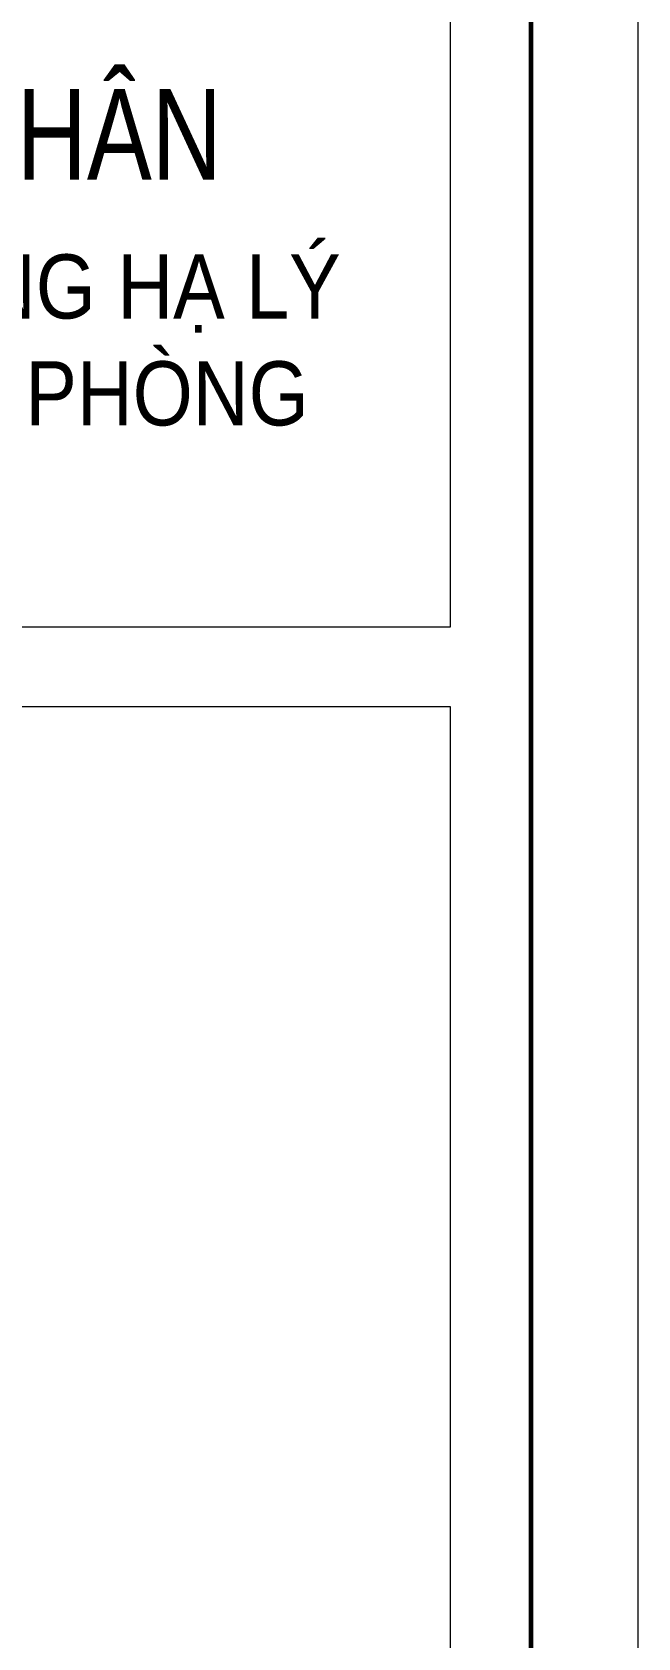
# Model space of a CAD drawing. Header units: millimetres. Extents: x 480521 to 6014615, y -961280 to 187869.
# Drawn here: x 780725 to 781405, y 30325 to 32128 of the extents above; entities that cross this region are included whole.
import ezdxf
from ezdxf.enums import TextEntityAlignment as Align

# ---------------------------------------------------------------- set-up
doc = ezdxf.new("R2010")
doc.units = ezdxf.units.MM
doc.header["$LTSCALE"] = 600
doc.header["$MEASUREMENT"] = 0
doc.layers.get('0').update_dxf_attribs({"lineweight": 0})
doc.layers.get('Defpoints').update_dxf_attribs({"lineweight": 0})
for name, color, linetype, lineweight in [('Khungten_LCDI', 7, 'Continuous', 25), ('LC Net thay', 7, 'Continuous', 25), ('LC Text1', 3, 'Continuous', 20)]:
    doc.layers.add(name, color=color, linetype=linetype, lineweight=lineweight)
doc.styles.add('Khungten', font='VHAVAN.TTF', dxfattribs={"width": 0.9, "height": 5000})
doc.styles.add('LC 1', font='VHAVANB.TTF')
doc.styles.add('Title', font='VHBLACK.TTF')

# ---------------------------------------------------------------- blocks, each defined once
blk = doc.blocks.new('lcdi fix')
at = {"layer": 'Defpoints', "lineweight": 0}
blk.add_lwpolyline([(-1199.99994825598, -14850.000048398), (-1199.99994825598, 14849.9999515871), (40799.99896243933, 14849.9999515871), (40799.99896243933, -14850.000048398)], close=True, dxfattribs=at)
at = {"layer": 'Khungten_LCDI', "color": 5, "lineweight": 25}
blk.add_line((40599.99904959367, -14650.00009680344), (40599.99904959367, 14649.99990318166), dxfattribs=at)
at = {"layer": 'Khungten_LCDI', "color": 5, "lineweight": 60}
blk.add_lwpolyline([(5.132678779773414e-05, -14650.000048398), (5.132678779773414e-05, 14649.9999515871), (40599.99896249894, 14649.9999515871), (40599.99896249894, -14650.000048398)], close=True, dxfattribs=at)
at = {"layer": 'Khungten_LCDI', "color": 9, "lineweight": 15}
for points in [[(36750.0250745015, -3222.168131149694), (40449.99985529946, -3222.168131149694), (40449.99985529946, 981.0230378509004), (36750.0250745015, 981.0230378509004)], [(36750.0250745015, -5484.966523887706), (40449.99985529946, -5484.966523887706), (40449.99985529946, -3372.167325451359), (36750.0250745015, -3372.167325451359)]]:
    blk.add_lwpolyline(points, close=True, dxfattribs=at)
at = {"color": 7, "style": 'Title', "width": 0.8}
blk.add_text('vµ ®Çu t\xad x©y dùng lª ch©n', height=169.9999955908556, dxfattribs=at).set_placement((38594.21924369501, -2385.677795969154), align=Align.CENTER)
at = {"color": 7, "insert": (38600.01246490048, -2525.515684185695), "char_height": 120, "attachment_point": 2, "style": 'Khungten'}
blk.add_mtext_dynamic_manual_height_columns('vp: 157 no 4 - 97 b¹ch ®»ng - ph\xadêng h¹ lý   quËn hång bµng - thµnh phè h¶i phßng ', width=3421.65187456971, gutter_width=25, heights=[0], dxfattribs=at)
at = {"color": 7, "style": 'Khungten', "width": 0.8}
for tag, p in [('REVISION', (39498.75276287364, -10746.30405127808)), ('NGAYHT', (39546.07427452968, -11609.37101318493))]:
    blk.add_attdef(tag, text='', height=199.998925739526, dxfattribs=at).set_placement(p, align=Align.CENTER)
at = {"layer": 'LC Text1', "color": 3, "style": 'LC 1', "width": 1.834005631990714}
for tag, p, p2 in [('TENBANVE1', (36912.65778328942, -8885.760335756378), (40339.1450838642, -8885.760335756378)), ('TENBANVE2', (36912.65778328942, -9562.465661143795), (40339.1450838642, -9562.465661143795))]:
    blk.add_attdef(tag, text='', height=249.9999935159642, dxfattribs=at).set_placement(p, p2, align=Align.FIT)
at = {"layer": 'LC Text1', "style": 'Title', "width": 0.7}
blk.add_attdef('SOBANVE', text='', height=249.9999935159642, dxfattribs=at).set_placement((39561.98237367439, -13896.18081504657), align=Align.CENTER)

msp = doc.modelspace()

# ---------------------------------------------------------------- block references
at = {"layer": 'LC Net thay', "xscale": 0.6000000155618168, "yscale": 0.6000000155618168, "zscale": 0.6000000155618168}
msp.add_blockref('lcdi fix', (756924.6373480714, 33393.58887082865), dxfattribs=at)

doc.saveas('drawing.dxf')
